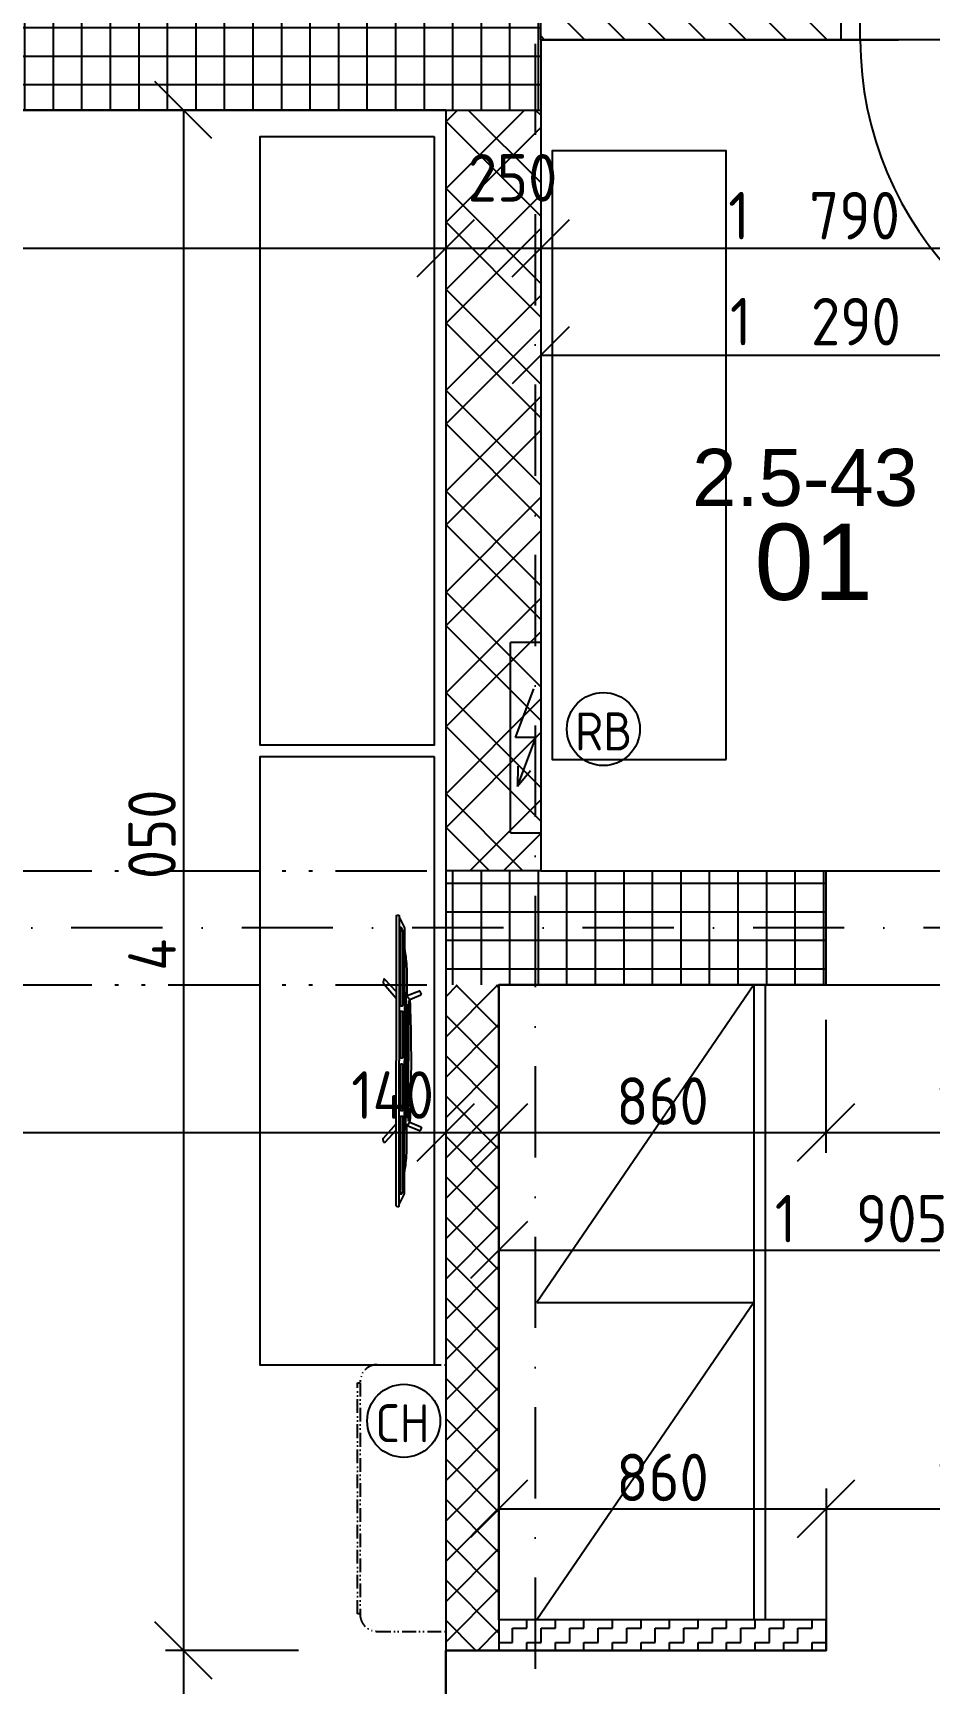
# Model space of a CAD drawing. Extents: x 4511820 to 5180432, y -1526536 to -944957.
# Drawn here: x 5146148 to 5148506, y -1214673 to -1210332 of the extents above; entities that cross this region are included whole.
import ezdxf

# ---------------------------------------------------------------- set-up
doc = ezdxf.new("R2010")
doc.units = 0
doc.header["$MEASUREMENT"] = 0
for name, pattern in [('ACAD_ISO07W100', [3.5, 0.5, -3]), ('ACAD_ISO12W100', [22, 12, -3, 0.5, -3, 0.5, -3]), ('BODKOCIARKOVANA_3', [5.6, 3, -1.3, 0, -1.3])]:
    doc.linetypes.add(name, pattern=pattern)
doc.layers.get('0').update_dxf_attribs({"linetype": 'CONTINUOUS'})
doc.layers.get('Defpoints').update_dxf_attribs({"color": 61, "linetype": 'CONTINUOUS'})
for name, color, linetype in [('DVERE', 45, 'CONTINUOUS'), ('KÓTY', 4, 'CONTINUOUS'), ('MÚRY', 1, 'CONTINUOUS'), ('osi', 253, 'CONTINUOUS'), ('Plochy', 41, 'CONTINUOUS'), ('POPIS', 7, 'CONTINUOUS'), ('TENKÁ', 7, 'CONTINUOUS'), ('ZARIADENIE', 47, 'CONTINUOUS'), ('ZZ-chladenie', 133, 'CONTINUOUS'), ('ZZ-elektro', 221, 'CONTINUOUS'), ('ŠRAFY', 82, 'CONTINUOUS')]:
    doc.layers.add(name, color=color, linetype=linetype)
doc.styles.add('ARIAL', font='arial.ttf')
doc.styles.add('STYLE1', font='isocp.shx')
doc.dimstyles.new('STANDARD-50', dxfattribs={"dimtxt": 125, "dimasz": 150, "dimexe": 10, "dimexo": 200, "dimgap": 20, "dimtad": 1, "dimdsep": 46, "dimlunit": 6, "dimtxsty": 'STYLE1', "dimblk1": 'OBLIQUE', "dimblk2": 'OBLIQUE', "dimsah": 1, "dimcen": 2.5, "dimse1": 1, "dimse2": 1, "dimadec": 0, "dimazin": 0, "dimtfac": 1, "dimtmove": 1, "dimatfit": 3, "dimldrblk": 'OBLIQUE', "dimfxl": 1, "dimtolj": 1, "dimtzin": 0, "dimarcsym": 0})

# ---------------------------------------------------------------- blocks, each defined once
blk = doc.blocks.new('Tv06_top_cad-block.com')
at = {"color": 0}
for points in [[(-161.1, -3.4), (-173.3, 26.2, 0.359324), (-175.3, 27.3, 0.097501), (-182.8, 24.2, 0.350578), (-183.5, 22.1), (-171.1, -10.4)], [(161.1, -3.4), (173.3, 26.2, -0.359324), (175.3, 27.3, -0.097501), (182.8, 24.2, -0.350578), (183.5, 22.1), (171.1, -10.4)], [(-381.9, -38.8, -0.13121), (-383.2, -32.7, -0.169032), (-383, -32.3), (-381.8, -31.1, -0.205713), (-381.3, -30.9), (-378.5, -30.9, 0.118206), (-376.2, -30.4), (-351.4, -18.4, -0.105648), (-345.8, -17), (0, -17)], [(-339.3, -21.2), (-339.3, -21.2, 0.099639), (-344.3, -22.2), (-349.2, -24.6, 0.215889), (-350.7, -26.3, 0.476075), (-349.4, -28, 0.244765)], [(-295.5, -17), (-282, -15, -0.02037), (-255.8, -12, -0.012056), (-227.2, -10.7), (-169.3, -10.7)], [(-182.5, -38.8), (-214.4, -69.1, 0.250582), (-215, -71, 0.266718), (-214.3, -71.9, 0.084688)], [(-214.3, -71.9), (-207.3, -73.1, 0.211205), (-203.3, -72.1), (-165.2, -38.8)], [(-181.8, -17), (-178.5, -14, -0.213415), (-177.3, -13.6), (0, -13.6)], [(-172.1, -13.6, -0.072098), (-159.2, -3, -0.121861), (-158.4, -2.8)], [(-170.1, -10.6, -0.053076), (-160.2, -2.9), (-158.4, -2.8)], [(-147.6, -13.6), (-147.6, -7.5, -0.414214), (-147.4, -7.3), (-146.5, -7.3, -0.414214), (-146.3, -7.5), (-146.3, -13.6)], [(-146.8, -28, 0.414214), (-145, -26.2), (-145, -23, 0.414214), (-146.8, -21.2)], [(-143.9, -13.6), (-143.9, -7.5, -0.414214), (-143.7, -7.3), (-142.7, -7.3, -0.414214), (-142.6, -7.5), (-142.6, -13.6)], [(-140.2, -13.6), (-140.2, -7.5, -0.414214), (-140, -7.3), (-139, -7.3, -0.414214), (-138.8, -7.5), (-138.8, -13.6)], [(-136.4, -13.6), (-136.4, -7.5, -0.414214), (-136.3, -7.3), (-135.3, -7.3, -0.414214), (-135.1, -7.5), (-135.1, -13.6)], [(-132.7, -13.6), (-132.7, -7.5, -0.414214), (-132.5, -7.3), (-131.6, -7.3, -0.414214), (-131.4, -7.5), (-131.4, -13.6)], [(-128.8, -28, -0.414214), (-130.6, -26.2), (-130.6, -23, -0.414214), (-128.8, -21.2)], [(-129, -13.6), (-129, -7.5, -0.414214), (-128.8, -7.3), (-127.9, -7.3, -0.414214), (-127.7, -7.5), (-127.7, -13.6)], [(-125.3, -13.6), (-125.3, -7.5, -0.414214), (-125.1, -7.3), (-124.1, -7.3, -0.414214), (-124, -7.5), (-124, -13.6)], [(-121.6, -13.6), (-121.6, -7.5, -0.414214), (-121.4, -7.3), (-120.4, -7.3, -0.414214), (-120.2, -7.5), (-120.2, -13.6)], [(-117.8, -13.6), (-117.8, -7.5, -0.414214), (-117.7, -7.3), (-116.7, -7.3, -0.414214), (-116.5, -7.5), (-116.5, -13.6)], [(-114.1, -13.6), (-114.1, -7.5, -0.414214), (-113.9, -7.3), (-113, -7.3, -0.414214), (-112.8, -7.5), (-112.8, -13.6)], [(-110.4, -13.6), (-110.4, -7.5, -0.414214), (-110.2, -7.3), (-109.3, -7.3, -0.414214), (-109.1, -7.5), (-109.1, -13.6)], [(-106.7, -13.6), (-106.7, -7.5, -0.414214), (-106.5, -7.3), (-105.5, -7.3, -0.414214), (-105.4, -7.5), (-105.4, -13.6)], [(-103, -13.6), (-103, -7.5, -0.414214), (-102.8, -7.3), (-101.8, -7.3, -0.414214), (-101.6, -7.5), (-101.6, -13.6)], [(-99.2, -13.6), (-99.2, -7.5, -0.414214), (-99.1, -7.3), (-98.1, -7.3, -0.414214), (-97.9, -7.5), (-97.9, -13.6)], [(-95.5, -13.6), (-95.5, -7.5, -0.414214), (-95.3, -7.3), (-94.4, -7.3, -0.414214), (-94.2, -7.5), (-94.2, -13.6)], [(-91.8, -13.6), (-91.8, -7.5, -0.414214), (-91.6, -7.3), (-90.7, -7.3, -0.414214), (-90.5, -7.5), (-90.5, -13.6)], [(-88.1, -13.6), (-88.1, -7.5, -0.414214), (-87.9, -7.3), (-86.9, -7.3, -0.414214), (-86.8, -7.5), (-86.8, -13.6)], [(-84.4, -13.6), (-84.4, -7.5, -0.414214), (-84.2, -7.3), (-83.2, -7.3, -0.414214), (-83, -7.5), (-83, -13.6)], [(-80.6, -13.6), (-80.6, -7.5, -0.414214), (-80.5, -7.3), (-79.5, -7.3, -0.414214), (-79.3, -7.5), (-79.3, -13.6)], [(-76.9, -13.6), (-76.9, -7.5, -0.414214), (-76.7, -7.3), (-75.8, -7.3, -0.414214), (-75.6, -7.5), (-75.6, -13.6)], [(-73.2, -13.6), (-73.2, -7.5, -0.414214), (-73, -7.3), (-72.1, -7.3, -0.414214), (-71.9, -7.5), (-71.9, -13.6)], [(-69.5, -13.6), (-69.5, -7.5, -0.414214), (-69.3, -7.3), (-68.3, -7.3, -0.414214), (-68.2, -7.5), (-68.2, -13.6)], [(-65.8, -13.6), (-65.8, -7.5, -0.414214), (-65.6, -7.3), (-64.6, -7.3, -0.414214), (-64.4, -7.5), (-64.4, -13.6)], [(-62, -13.6), (-62, -7.5, -0.414214), (-61.9, -7.3), (-60.9, -7.3, -0.414214), (-60.7, -7.5), (-60.7, -13.6)], [(-58.3, -13.6), (-58.3, -7.5, -0.414214), (-58.1, -7.3), (-57.2, -7.3, -0.414214), (-57, -7.5), (-57, -13.6)], [(-54.6, -13.6), (-54.6, -7.5, -0.414214), (-54.4, -7.3), (-53.5, -7.3, -0.414214), (-53.3, -7.5), (-53.3, -13.6)], [(-50.9, -13.6), (-50.9, -7.5, -0.414214), (-50.7, -7.3), (-49.7, -7.3, -0.414214), (-49.6, -7.5), (-49.6, -13.6)], [(-47.2, -13.6), (-47.2, -7.5, -0.414214), (-47, -7.3), (-46, -7.3, -0.414214), (-45.8, -7.5), (-45.8, -13.6)], [(-43.4, -13.6), (-43.4, -7.5, -0.414214), (-43.3, -7.3), (-42.3, -7.3, -0.414214), (-42.1, -7.5), (-42.1, -13.6)], [(-39.7, -13.6), (-39.7, -7.5, -0.414214), (-39.5, -7.3), (-38.6, -7.3, -0.414214), (-38.4, -7.5), (-38.4, -13.6)], [(-36, -13.6), (-36, -7.5, -0.414214), (-35.8, -7.3), (-34.9, -7.3, -0.414214), (-34.7, -7.5), (-34.7, -13.6)], [(-32.3, -13.6), (-32.3, -7.5, -0.414214), (-32.1, -7.3), (-31.1, -7.3, -0.414214), (-31, -7.5), (-31, -13.6)], [(-28.6, -13.6), (-28.6, -7.5, -0.414214), (-28.4, -7.3), (-27.4, -7.3, -0.414214), (-27.2, -7.5), (-27.2, -13.6)], [(-24.8, -13.6), (-24.8, -7.5, -0.414214), (-24.7, -7.3), (-23.7, -7.3, -0.414214), (-23.5, -7.5), (-23.5, -13.6)], [(-21.1, -13.6), (-21.1, -7.5, -0.414214), (-20.9, -7.3), (-20, -7.3, -0.414214), (-19.8, -7.5), (-19.8, -13.6)], [(-17.4, -13.6), (-17.4, -7.5, -0.414214), (-17.2, -7.3), (-16.3, -7.3, -0.414214), (-16.1, -7.5), (-16.1, -13.6)], [(-13.7, -13.6), (-13.7, -7.5, -0.414214), (-13.5, -7.3), (-12.5, -7.3, -0.414214), (-12.4, -7.5), (-12.4, -13.6)], [(-10, -13.6), (-10, -7.5, -0.414214), (-9.8, -7.3), (-8.8, -7.3, -0.414214), (-8.6, -7.5), (-8.6, -13.6)], [(-10, -28, 0.414214), (-8.2, -26.2), (-8.2, -23, 0.414214), (-10, -21.2)], [(-6.2, -13.6), (-6.2, -7.5, -0.414214), (-6.1, -7.3), (-5.1, -7.3, -0.414214), (-4.9, -7.5), (-4.9, -13.6)], [(-2.5, -13.6), (-2.5, -7.5, -0.414214), (-2.3, -7.3), (-1.4, -7.3, -0.414214), (-1.2, -7.5), (-1.2, -13.6)], [(181.8, -17), (178.5, -14, 0.213415), (177.3, -13.6), (0, -13.6)], [(381.9, -38.8, 0.13121), (383.2, -32.7, 0.169032), (383, -32.3), (381.8, -31.1, 0.205713), (381.3, -30.9), (378.5, -30.9, -0.118206), (376.2, -30.4), (351.4, -18.4, 0.105648), (345.8, -17), (0, -17)], [(2.5, -13.6), (2.5, -7.5, 0.414214), (2.3, -7.3), (1.4, -7.3, 0.414214), (1.2, -7.5), (1.2, -13.6)], [(6.2, -13.6), (6.2, -7.5, 0.414214), (6.1, -7.3), (5.1, -7.3, 0.414214), (4.9, -7.5), (4.9, -13.6)], [(10, -28, -0.414214), (8.2, -26.2), (8.2, -23, -0.414214), (10, -21.2)], [(10, -13.6), (10, -7.5, 0.414214), (9.8, -7.3), (8.8, -7.3, 0.414214), (8.6, -7.5), (8.6, -13.6)], [(13.7, -13.6), (13.7, -7.5, 0.414214), (13.5, -7.3), (12.5, -7.3, 0.414214), (12.4, -7.5), (12.4, -13.6)], [(17.4, -13.6), (17.4, -7.5, 0.414214), (17.2, -7.3), (16.3, -7.3, 0.414214), (16.1, -7.5), (16.1, -13.6)], [(21.1, -13.6), (21.1, -7.5, 0.414214), (20.9, -7.3), (20, -7.3, 0.414214), (19.8, -7.5), (19.8, -13.6)], [(24.8, -13.6), (24.8, -7.5, 0.414214), (24.7, -7.3), (23.7, -7.3, 0.414214), (23.5, -7.5), (23.5, -13.6)], [(28.6, -13.6), (28.6, -7.5, 0.414214), (28.4, -7.3), (27.4, -7.3, 0.414214), (27.2, -7.5), (27.2, -13.6)], [(32.3, -13.6), (32.3, -7.5, 0.414214), (32.1, -7.3), (31.1, -7.3, 0.414214), (31, -7.5), (31, -13.6)], [(36, -13.6), (36, -7.5, 0.414214), (35.8, -7.3), (34.9, -7.3, 0.414214), (34.7, -7.5), (34.7, -13.6)], [(39.7, -13.6), (39.7, -7.5, 0.414214), (39.5, -7.3), (38.6, -7.3, 0.414214), (38.4, -7.5), (38.4, -13.6)], [(43.4, -13.6), (43.4, -7.5, 0.414214), (43.3, -7.3), (42.3, -7.3, 0.414214), (42.1, -7.5), (42.1, -13.6)], [(47.2, -13.6), (47.2, -7.5, 0.414214), (47, -7.3), (46, -7.3, 0.414214), (45.8, -7.5), (45.8, -13.6)], [(50.9, -13.6), (50.9, -7.5, 0.414214), (50.7, -7.3), (49.7, -7.3, 0.414214), (49.6, -7.5), (49.6, -13.6)], [(54.6, -13.6), (54.6, -7.5, 0.414214), (54.4, -7.3), (53.5, -7.3, 0.414214), (53.3, -7.5), (53.3, -13.6)], [(58.3, -13.6), (58.3, -7.5, 0.414214), (58.1, -7.3), (57.2, -7.3, 0.414214), (57, -7.5), (57, -13.6)], [(62, -13.6), (62, -7.5, 0.414214), (61.9, -7.3), (60.9, -7.3, 0.414214), (60.7, -7.5), (60.7, -13.6)], [(65.8, -13.6), (65.8, -7.5, 0.414214), (65.6, -7.3), (64.6, -7.3, 0.414214), (64.4, -7.5), (64.4, -13.6)], [(69.5, -13.6), (69.5, -7.5, 0.414214), (69.3, -7.3), (68.3, -7.3, 0.414214), (68.2, -7.5), (68.2, -13.6)], [(73.2, -13.6), (73.2, -7.5, 0.414214), (73, -7.3), (72.1, -7.3, 0.414214), (71.9, -7.5), (71.9, -13.6)], [(76.9, -13.6), (76.9, -7.5, 0.414214), (76.7, -7.3), (75.8, -7.3, 0.414214), (75.6, -7.5), (75.6, -13.6)], [(80.6, -13.6), (80.6, -7.5, 0.414214), (80.5, -7.3), (79.5, -7.3, 0.414214), (79.3, -7.5), (79.3, -13.6)], [(84.4, -13.6), (84.4, -7.5, 0.414214), (84.2, -7.3), (83.2, -7.3, 0.414214), (83, -7.5), (83, -13.6)], [(88.1, -13.6), (88.1, -7.5, 0.414214), (87.9, -7.3), (86.9, -7.3, 0.414214), (86.8, -7.5), (86.8, -13.6)], [(91.8, -13.6), (91.8, -7.5, 0.414214), (91.6, -7.3), (90.7, -7.3, 0.414214), (90.5, -7.5), (90.5, -13.6)], [(95.5, -13.6), (95.5, -7.5, 0.414214), (95.3, -7.3), (94.4, -7.3, 0.414214), (94.2, -7.5), (94.2, -13.6)], [(99.2, -13.6), (99.2, -7.5, 0.414214), (99.1, -7.3), (98.1, -7.3, 0.414214), (97.9, -7.5), (97.9, -13.6)], [(103, -13.6), (103, -7.5, 0.414214), (102.8, -7.3), (101.8, -7.3, 0.414214), (101.6, -7.5), (101.6, -13.6)], [(106.7, -13.6), (106.7, -7.5, 0.414214), (106.5, -7.3), (105.5, -7.3, 0.414214), (105.4, -7.5), (105.4, -13.6)], [(110.4, -13.6), (110.4, -7.5, 0.414214), (110.2, -7.3), (109.3, -7.3, 0.414214), (109.1, -7.5), (109.1, -13.6)], [(114.1, -13.6), (114.1, -7.5, 0.414214), (113.9, -7.3), (113, -7.3, 0.414214), (112.8, -7.5), (112.8, -13.6)], [(117.8, -13.6), (117.8, -7.5, 0.414214), (117.7, -7.3), (116.7, -7.3, 0.414214), (116.5, -7.5), (116.5, -13.6)], [(121.6, -13.6), (121.6, -7.5, 0.414214), (121.4, -7.3), (120.4, -7.3, 0.414214), (120.2, -7.5), (120.2, -13.6)], [(125.3, -13.6), (125.3, -7.5, 0.414214), (125.1, -7.3), (124.1, -7.3, 0.414214), (124, -7.5), (124, -13.6)], [(129, -13.6), (129, -7.5, 0.414214), (128.8, -7.3), (127.9, -7.3, 0.414214), (127.7, -7.5), (127.7, -13.6)], [(128.8, -28, 0.414214), (130.6, -26.2), (130.6, -23, 0.414214), (128.8, -21.2)], [(132.7, -13.6), (132.7, -7.5, 0.414214), (132.5, -7.3), (131.6, -7.3, 0.414214), (131.4, -7.5), (131.4, -13.6)], [(136.4, -13.6), (136.4, -7.5, 0.414214), (136.3, -7.3), (135.3, -7.3, 0.414214), (135.1, -7.5), (135.1, -13.6)], [(140.2, -13.6), (140.2, -7.5, 0.414214), (140, -7.3), (139, -7.3, 0.414214), (138.8, -7.5), (138.8, -13.6)], [(143.9, -13.6), (143.9, -7.5, 0.414214), (143.7, -7.3), (142.7, -7.3, 0.414214), (142.6, -7.5), (142.6, -13.6)], [(146.8, -28, -0.414214), (145, -26.2), (145, -23, -0.414214), (146.8, -21.2)], [(147.6, -13.6), (147.6, -7.5, 0.414214), (147.4, -7.3), (146.5, -7.3, 0.414214), (146.3, -7.5), (146.3, -13.6)], [(172.1, -13.6, 0.072098), (159.2, -3, 0.121861), (158.4, -2.8)], [(170.1, -10.6, 0.053076), (160.2, -2.9), (158.4, -2.8)], [(214.3, -71.9), (207.3, -73.1, -0.211205), (203.3, -72.1), (165.2, -38.8)], [(295.5, -17), (282, -15, 0.02037), (255.8, -12, 0.012056), (227.2, -10.7), (169.3, -10.7)], [(182.5, -38.8), (214.4, -69.1, -0.250582), (215, -71, -0.266718), (214.3, -71.9, -0.084688)], [(339.3, -21.2), (339.3, -21.2, -0.099639), (344.3, -22.2), (349.2, -24.6, -0.215889), (350.7, -26.3, -0.476075), (349.4, -28, -0.244765)]]:
    blk.add_lwpolyline(points, format="xyb", dxfattribs=at)
for points in [[(-381.9, -38.8), (0, -38.8)], [(-378.5, -30.9), (0, -30.9)], [(-349.4, -28), (-146.8, -28)], [(-339.3, -21.2), (-146.8, -21.2)], [(-158.6, -6.5), (0, -6.5)], [(-128.8, -21.2), (-10, -21.2)], [(-128.8, -28), (-10, -28)], [(158.6, -6.5), (0, -6.5)], [(378.5, -30.9), (0, -30.9)], [(381.9, -38.8), (0, -38.8)], [(128.8, -21.2), (10, -21.2)], [(128.8, -28), (10, -28)], [(339.3, -21.2), (146.8, -21.2)], [(349.4, -28), (146.8, -28)]]:
    blk.add_lwpolyline(points, dxfattribs=at)
for centre, radius, start, end in [((0, -4564), 4564, 90, 91.9893), ((0, -4564), 4564, 88.0107, 90), ((-170.5, -10.1), 0.6, 200.9784, 314.0295), ((170.5, -10.1), 0.6, 225.9705, 339.0216)]:
    blk.add_arc(centre, radius, start, end, dxfattribs=at)
blk = doc.blocks.new('TV')
at = {"layer": 'ZARIADENIE', "color": 8}
blk.add_blockref('Tv06_top_cad-block.com', (4448198.7, -1316337.8), dxfattribs=at)
blk = doc.blocks.new('chlad2')
at = {"layer": 'ZZ-chladenie', "linetype": 'ACAD_ISO12W100', "ltscale": 3}
for p, q in [((5102412.5, -1105747.3), (5102592.5, -1105747.3)), ((5102412.5, -1106448.4), (5102592.5, -1106448.4))]:
    blk.add_line(p, q, dxfattribs=at)
blk.add_lwpolyline([(5102367.5, -1106402), (5102360.8, -1106402), (5102360.8, -1105794.8), (5102367.5, -1105794.8)], close=True, dxfattribs=at)
for centre, start, end in [((5102412.5, -1105792.3), 90, 180), ((5102412.5, -1106403.4), 180, 270)]:
    blk.add_arc(centre, 45, start, end, dxfattribs=at)
blk = doc.blocks.new('_OBLIQUE')
at = {"color": 0, "linetype": 'ByBlock'}
blk.add_line((-0.5, -0.5), (0.5, 0.5), dxfattribs=at)
blk = doc.blocks.new('*D28147')
at = {"layer": 'Defpoints', "color": 0}
for p in [(5147232.5, -1210897.5), (5142982.5, -1211284.2), (5147232.5, -1211284.2)]:
    blk.add_point(p, dxfattribs=at)
at = {"layer": 'KÓTY', "color": 0, "lineweight": -2}
blk.add_line((5142982.5, -1210897.5), (5147232.5, -1210897.5), dxfattribs=at)
at = {"layer": 'KÓTY', "color": 0, "linetype": 'ByBlock', "lineweight": -2, "xscale": 150, "yscale": 150, "zscale": 150, "rotation": 180}
blk.add_blockref('_OBLIQUE', (5142982.5, -1210897.5), dxfattribs=at)
at = {"layer": 'KÓTY', "color": 0, "linetype": 'ByBlock', "lineweight": -2, "xscale": 150, "yscale": 150, "zscale": 150}
blk.add_blockref('_OBLIQUE', (5147232.5, -1210897.5), dxfattribs=at)
at = {"layer": 'KÓTY', "color": 0, "insert": (5144941, -1210802), "char_height": 125, "attachment_point": 5, "style": 'STYLE1'}
blk.add_mtext('\\A1;4ﾠ250', dxfattribs=at)
blk = doc.blocks.new('*D28148')
at = {"layer": 'Defpoints', "color": 0}
for p in [(5147482.5, -1210897.5), (5147482.5, -1210897.5), (5147232.5, -1211284.2)]:
    blk.add_point(p, dxfattribs=at)
at = {"layer": 'KÓTY', "color": 0, "lineweight": -2}
blk.add_line((5147232.5, -1210897.5), (5147482.5, -1210897.5), dxfattribs=at)
at = {"layer": 'KÓTY', "color": 0, "linetype": 'ByBlock', "lineweight": -2, "xscale": 150, "yscale": 150, "zscale": 150, "rotation": 180}
blk.add_blockref('_OBLIQUE', (5147232.5, -1210897.5), dxfattribs=at)
at = {"layer": 'KÓTY', "color": 0, "linetype": 'ByBlock', "lineweight": -2, "xscale": 150, "yscale": 150, "zscale": 150}
blk.add_blockref('_OBLIQUE', (5147482.5, -1210897.5), dxfattribs=at)
at = {"layer": 'KÓTY', "color": 0, "insert": (5147408.3, -1210712.5), "char_height": 125, "attachment_point": 5, "style": 'STYLE1'}
blk.add_mtext('\\A1;250', dxfattribs=at)
blk = doc.blocks.new('*D28555')
at = {"layer": 'Defpoints', "color": 0}
for p in [(5142982.5, -1212834.2), (5147232.5, -1212834.2), (5147232.5, -1213222.5)]:
    blk.add_point(p, dxfattribs=at)
at = {"layer": 'KÓTY', "color": 0, "lineweight": -2}
blk.add_line((5142982.5, -1213222.5), (5147232.5, -1213222.5), dxfattribs=at)
at = {"layer": 'KÓTY', "color": 0, "linetype": 'ByBlock', "lineweight": -2, "xscale": 150, "yscale": 150, "zscale": 150, "rotation": 180}
blk.add_blockref('_OBLIQUE', (5142982.5, -1213222.5), dxfattribs=at)
at = {"layer": 'KÓTY', "color": 0, "linetype": 'ByBlock', "lineweight": -2, "xscale": 150, "yscale": 150, "zscale": 150}
blk.add_blockref('_OBLIQUE', (5147232.5, -1213222.5), dxfattribs=at)
at = {"layer": 'KÓTY', "color": 0, "insert": (5145558.5, -1213116.5), "char_height": 125, "attachment_point": 5, "style": 'STYLE1'}
blk.add_mtext('\\A1;4ﾠ250', dxfattribs=at)
blk = doc.blocks.new('*D28584')
at = {"layer": 'Defpoints', "color": 0}
for p in [(5147232.5, -1210534.2), (5146543, -1214584.2), (5147232.5, -1214584.2)]:
    blk.add_point(p, dxfattribs=at)
at = {"layer": 'KÓTY', "color": 0, "lineweight": -2}
blk.add_line((5146543, -1210534.2), (5146543, -1214584.2), dxfattribs=at)
at = {"layer": 'KÓTY', "color": 0, "linetype": 'ByBlock', "lineweight": -2, "xscale": 150, "yscale": 150, "zscale": 150}
for p, rotation in [((5146543, -1210534.2), 90), ((5146543, -1214584.2), 270)]:
    blk.add_blockref('_OBLIQUE', p, dxfattribs=dict(at, rotation=rotation))
at = {"layer": 'KÓTY', "color": 0, "insert": (5146460.5, -1212559.2), "char_height": 125, "attachment_point": 5, "rotation": 90, "style": 'STYLE1'}
blk.add_mtext('\\A1;4ﾠ050', dxfattribs=at)
blk = doc.blocks.new('*D28585')
at = {"layer": 'Defpoints', "color": 0}
for p in [(5147232.5, -1214584.2), (5146543, -1215839.2), (5147072.5, -1215839.2)]:
    blk.add_point(p, dxfattribs=at)
at = {"layer": 'KÓTY', "color": 0, "lineweight": -2}
blk.add_line((5146543, -1214584.2), (5146543, -1215839.2), dxfattribs=at)
at = {"layer": 'KÓTY', "color": 0, "linetype": 'ByBlock', "lineweight": -2, "xscale": 150, "yscale": 150, "zscale": 150}
for p, rotation in [((5146543, -1214584.2), 90), ((5146543, -1215839.2), 270)]:
    blk.add_blockref('_OBLIQUE', p, dxfattribs=dict(at, rotation=rotation))
at = {"layer": 'KÓTY', "color": 0, "insert": (5146460.5, -1215211.7), "char_height": 125, "attachment_point": 5, "rotation": 90, "style": 'STYLE1'}
blk.add_mtext('\\A1;1ﾠ255', dxfattribs=at)
blk = doc.blocks.new('*D31536')
at = {"layer": 'Defpoints', "color": 0}
for p in [(5147482.5, -1210897.5), (5149272.5, -1210897.5), (5149272.5, -1210897.5)]:
    blk.add_point(p, dxfattribs=at)
at = {"layer": 'KÓTY', "color": 0, "lineweight": -2}
blk.add_line((5147482.5, -1210897.5), (5149272.5, -1210897.5), dxfattribs=at)
at = {"layer": 'KÓTY', "color": 0, "linetype": 'ByBlock', "lineweight": -2, "xscale": 150, "yscale": 150, "zscale": 150, "rotation": 180}
blk.add_blockref('_OBLIQUE', (5147482.5, -1210897.5), dxfattribs=at)
at = {"layer": 'KÓTY', "color": 0, "linetype": 'ByBlock', "lineweight": -2, "xscale": 150, "yscale": 150, "zscale": 150}
blk.add_blockref('_OBLIQUE', (5149272.5, -1210897.5), dxfattribs=at)
at = {"layer": 'KÓTY', "color": 0, "insert": (5148201, -1210812), "char_height": 125, "attachment_point": 5, "style": 'STYLE1'}
blk.add_mtext('\\A1;1ﾠ790', dxfattribs=at)
blk = doc.blocks.new('*D31537')
at = {"layer": 'Defpoints', "color": 0}
for p in [(5147482.5, -1211179.5), (5147482.5, -1211390.2), (5148772.5, -1211390.2)]:
    blk.add_point(p, dxfattribs=at)
at = {"layer": 'KÓTY', "color": 0, "lineweight": -2}
blk.add_line((5148772.5, -1211179.5), (5147482.5, -1211179.5), dxfattribs=at)
at = {"layer": 'KÓTY', "color": 0, "linetype": 'ByBlock', "lineweight": -2, "xscale": 150, "yscale": 150, "zscale": 150, "rotation": 180}
blk.add_blockref('_OBLIQUE', (5147482.5, -1211179.5), dxfattribs=at)
at = {"layer": 'KÓTY', "color": 0, "linetype": 'ByBlock', "lineweight": -2, "xscale": 150, "yscale": 150, "zscale": 150}
blk.add_blockref('_OBLIQUE', (5148772.5, -1211179.5), dxfattribs=at)
at = {"layer": 'KÓTY', "color": 0, "insert": (5148204.5, -1211090.5), "char_height": 125, "attachment_point": 5, "style": 'STYLE1'}
blk.add_mtext('\\A1;1ﾠ290', dxfattribs=at)
blk = doc.blocks.new('*D55187')
at = {"layer": 'Defpoints', "color": 0}
for p in [(5147372.5, -1212834.2), (5148232.5, -1212834.2), (5148232.5, -1213222.5)]:
    blk.add_point(p, dxfattribs=at)
at = {"layer": 'KÓTY', "color": 0, "lineweight": -2}
blk.add_line((5147372.5, -1213222.5), (5148232.5, -1213222.5), dxfattribs=at)
at = {"layer": 'KÓTY', "color": 0, "linetype": 'ByBlock', "lineweight": -2, "xscale": 150, "yscale": 150, "zscale": 150, "rotation": 180}
blk.add_blockref('_OBLIQUE', (5147372.5, -1213222.5), dxfattribs=at)
at = {"layer": 'KÓTY', "color": 0, "linetype": 'ByBlock', "lineweight": -2, "xscale": 150, "yscale": 150, "zscale": 150}
blk.add_blockref('_OBLIQUE', (5148232.5, -1213222.5), dxfattribs=at)
at = {"layer": 'KÓTY', "color": 0, "insert": (5147802.5, -1213140), "char_height": 125, "attachment_point": 5, "style": 'STYLE1'}
blk.add_mtext('\\A1;860', dxfattribs=at)
blk = doc.blocks.new('*D55188')
at = {"layer": 'Defpoints', "color": 0}
for p in [(5148232.5, -1212834.2), (5149277.5, -1212834.2), (5149277.5, -1213222.5)]:
    blk.add_point(p, dxfattribs=at)
at = {"layer": 'KÓTY', "color": 0, "lineweight": -2}
blk.add_line((5148232.5, -1213222.5), (5149277.5, -1213222.5), dxfattribs=at)
at = {"layer": 'KÓTY', "color": 0, "linetype": 'ByBlock', "lineweight": -2, "xscale": 150, "yscale": 150, "zscale": 150, "rotation": 180}
blk.add_blockref('_OBLIQUE', (5148232.5, -1213222.5), dxfattribs=at)
at = {"layer": 'KÓTY', "color": 0, "linetype": 'ByBlock', "lineweight": -2, "xscale": 150, "yscale": 150, "zscale": 150}
blk.add_blockref('_OBLIQUE', (5149277.5, -1213222.5), dxfattribs=at)
at = {"layer": 'KÓTY', "color": 0, "insert": (5148755, -1213140), "char_height": 125, "attachment_point": 5, "style": 'STYLE1'}
blk.add_mtext('\\A1;1ﾠ045', dxfattribs=at)
blk = doc.blocks.new('*D55189')
at = {"layer": 'Defpoints', "color": 0}
for p in [(5147372.5, -1212834.2), (5149277.5, -1212834.2), (5149277.5, -1213531.5)]:
    blk.add_point(p, dxfattribs=at)
at = {"layer": 'KÓTY', "color": 0, "lineweight": -2}
blk.add_line((5147372.5, -1213531.5), (5149277.5, -1213531.5), dxfattribs=at)
at = {"layer": 'KÓTY', "color": 0, "linetype": 'ByBlock', "lineweight": -2, "xscale": 150, "yscale": 150, "zscale": 150, "rotation": 180}
blk.add_blockref('_OBLIQUE', (5147372.5, -1213531.5), dxfattribs=at)
at = {"layer": 'KÓTY', "color": 0, "linetype": 'ByBlock', "lineweight": -2, "xscale": 150, "yscale": 150, "zscale": 150}
blk.add_blockref('_OBLIQUE', (5149277.5, -1213531.5), dxfattribs=at)
at = {"layer": 'KÓTY', "color": 0, "insert": (5148325, -1213449), "char_height": 125, "attachment_point": 5, "style": 'STYLE1'}
blk.add_mtext('\\A1;1ﾠ905', dxfattribs=at)
blk = doc.blocks.new('*D55191')
at = {"layer": 'Defpoints', "color": 0}
for p in [(5148232.5, -1212834.2), (5148232.5, -1214504.2), (5149108.5, -1214504.2)]:
    blk.add_point(p, dxfattribs=at)
at = {"layer": 'KÓTY', "color": 0, "lineweight": -2}
blk.add_line((5149108.5, -1212834.2), (5149108.5, -1214504.2), dxfattribs=at)
at = {"layer": 'KÓTY', "color": 0, "linetype": 'ByBlock', "lineweight": -2, "xscale": 150, "yscale": 150, "zscale": 150}
for p, rotation in [((5149108.5, -1212834.2), 90), ((5149108.5, -1214504.2), 270)]:
    blk.add_blockref('_OBLIQUE', p, dxfattribs=dict(at, rotation=rotation))
at = {"layer": 'KÓTY', "color": 0, "insert": (5149001, -1213767), "char_height": 125, "attachment_point": 5, "rotation": 90, "style": 'STYLE1'}
blk.add_mtext('\\A1;1ﾠ670', dxfattribs=at)
blk = doc.blocks.new('*D55192')
at = {"layer": 'Defpoints', "color": 0}
for p in [(5148232.5, -1214504.2), (5148232.5, -1214584.2), (5149108.5, -1214584.2)]:
    blk.add_point(p, dxfattribs=at)
at = {"layer": 'KÓTY', "color": 0, "lineweight": -2}
blk.add_line((5149108.5, -1214504.2), (5149108.5, -1214584.2), dxfattribs=at)
at = {"layer": 'KÓTY', "color": 0, "linetype": 'ByBlock', "lineweight": -2, "xscale": 150, "yscale": 150, "zscale": 150}
for p, rotation in [((5149108.5, -1214504.2), 90), ((5149108.5, -1214584.2), 270)]:
    blk.add_blockref('_OBLIQUE', p, dxfattribs=dict(at, rotation=rotation))
at = {"layer": 'KÓTY', "color": 0, "insert": (5148940, -1214411.5), "char_height": 125, "attachment_point": 5, "rotation": 90, "style": 'STYLE1'}
blk.add_mtext('\\A1;80', dxfattribs=at)
blk = doc.blocks.new('*D55193')
at = {"layer": 'Defpoints', "color": 0}
for p in [(5148232.5, -1214212), (5147372.5, -1214504.2), (5148232.5, -1214504.2)]:
    blk.add_point(p, dxfattribs=at)
at = {"layer": 'KÓTY', "color": 0, "lineweight": -2}
blk.add_line((5147372.5, -1214212), (5148232.5, -1214212), dxfattribs=at)
at = {"layer": 'KÓTY', "color": 0, "linetype": 'ByBlock', "lineweight": -2, "xscale": 150, "yscale": 150, "zscale": 150, "rotation": 180}
blk.add_blockref('_OBLIQUE', (5147372.5, -1214212), dxfattribs=at)
at = {"layer": 'KÓTY', "color": 0, "linetype": 'ByBlock', "lineweight": -2, "xscale": 150, "yscale": 150, "zscale": 150}
blk.add_blockref('_OBLIQUE', (5148232.5, -1214212), dxfattribs=at)
at = {"layer": 'KÓTY', "color": 0, "insert": (5147802.5, -1214129.5), "char_height": 125, "attachment_point": 5, "style": 'STYLE1'}
blk.add_mtext('\\A1;860', dxfattribs=at)
blk = doc.blocks.new('*D55194')
at = {"layer": 'Defpoints', "color": 0}
for p in [(5149277.5, -1214212), (5148232.5, -1214504.2), (5149277.5, -1214584.2)]:
    blk.add_point(p, dxfattribs=at)
at = {"layer": 'KÓTY', "color": 0, "lineweight": -2}
blk.add_line((5148232.5, -1214212), (5149277.5, -1214212), dxfattribs=at)
at = {"layer": 'KÓTY', "color": 0, "linetype": 'ByBlock', "lineweight": -2, "xscale": 150, "yscale": 150, "zscale": 150, "rotation": 180}
blk.add_blockref('_OBLIQUE', (5148232.5, -1214212), dxfattribs=at)
at = {"layer": 'KÓTY', "color": 0, "linetype": 'ByBlock', "lineweight": -2, "xscale": 150, "yscale": 150, "zscale": 150}
blk.add_blockref('_OBLIQUE', (5149277.5, -1214212), dxfattribs=at)
at = {"layer": 'KÓTY', "color": 0, "insert": (5148755, -1214129.5), "char_height": 125, "attachment_point": 5, "style": 'STYLE1'}
blk.add_mtext('\\A1;1ﾠ045', dxfattribs=at)
blk = doc.blocks.new('*D55195')
at = {"layer": 'Defpoints', "color": 0}
for p in [(5147232.5, -1212834.2), (5147372.5, -1212834.2), (5147372.5, -1213222.5)]:
    blk.add_point(p, dxfattribs=at)
at = {"layer": 'KÓTY', "color": 0, "lineweight": -2}
blk.add_line((5147232.5, -1213222.5), (5147372.5, -1213222.5), dxfattribs=at)
at = {"layer": 'KÓTY', "color": 0, "linetype": 'ByBlock', "lineweight": -2, "xscale": 150, "yscale": 150, "zscale": 150, "rotation": 180}
blk.add_blockref('_OBLIQUE', (5147232.5, -1213222.5), dxfattribs=at)
at = {"layer": 'KÓTY', "color": 0, "linetype": 'ByBlock', "lineweight": -2, "xscale": 150, "yscale": 150, "zscale": 150}
blk.add_blockref('_OBLIQUE', (5147372.5, -1213222.5), dxfattribs=at)
at = {"layer": 'KÓTY', "color": 0, "insert": (5147093, -1213124.1), "char_height": 125, "attachment_point": 5, "style": 'STYLE1'}
blk.add_mtext('\\A1;140', dxfattribs=at)

msp = doc.modelspace()

# ---------------------------------------------------------------- hatches: boundary and pattern name
at = {"layer": 'ŠRAFY', "ltscale": 0.25}
h = msp.add_hatch(dxfattribs=at)
h.set_pattern_fill('ANSI37', color=256, scale=600, angle=45)
h.set_pattern_definition([(90, (-3307273.674, 579782.7), (-75, 1e-14), []), (180, (-3307273.674, 579782.7), (-1e-14, -75), [])])
h.paths.add_polyline_path([(5147482.5, -1210349.226), (5147482.5, -1210234.226), (5146212.5, -1210234.226), (5146097.5, -1210234.226), (5145097.5, -1210234.226), (5144982.5, -1210234.226), (5142982.5, -1210234.226), (5142982.5, -1208499.226), (5142982.5, -1208384.226), (5142982.5, -1207374.226), (5142982.5, -1207234.226), (5142982.5, -1199614.226), (5142682.5, -1199614.226), (5142682.5, -1203649.226), (5142682.5, -1203764.226), (5142682.5, -1204764.226), (5142682.5, -1204879.226), (5142682.5, -1207129.226), (5142682.5, -1207244.226), (5142682.5, -1212534.226), (5142982.5, -1212534.226), (5142982.5, -1210534.226), (5147232.5, -1210534.226), (5147482.5, -1210534.226)])
h = msp.add_hatch(dxfattribs=at)
h.set_pattern_fill('ANSI31', color=256, scale=600, angle=90, style=0)
h.set_pattern_definition([(135, (-2904913.184, 133592.89), (-53.0330086, -53.0330086), [])])
h.paths.add_polyline_path([(5147507.5, -1209574.226), (5147507.5, -1210234.226), (5147482.5, -1210234.226), (5147482.5, -1210349.226), (5148272.5, -1210349.226), (5148272.5, -1210234.226), (5147622.5, -1210234.226), (5147622.5, -1209574.226)])
at = {"layer": 'ŠRAFY'}
h = msp.add_hatch(dxfattribs=at)
h.set_pattern_fill('ANSI32', color=256, scale=500)
h.set_pattern_definition([(45, (584112, 2493.08), (-132.5825215, 132.5825215), []), (45, (584200.39, 2493.08), (-132.5825215, 132.5825215), [])])
h.paths.add_polyline_path([(5147232.5, -1210534.226), (5147482.5, -1210534.226), (5147482.5, -1212534.226), (5147232.5, -1212534.226)])
h = msp.add_hatch(dxfattribs=at)
h.set_pattern_fill('ANSI32', color=256, scale=500, angle=90)
h.set_pattern_definition([(135, (515810.9, -45114.18), (-132.5825215, -132.5825215), []), (135, (515810.9, -45025.8), (-132.5825215, -132.5825215), [])])
h.paths.add_polyline_path([(5147232.5, -1210534.226), (5147482.5, -1210534.226), (5147482.5, -1212534.226), (5147232.5, -1212534.226)])
at = {"layer": 'ŠRAFY', "ltscale": 0.25}
h = msp.add_hatch(dxfattribs=at)
h.set_pattern_fill('ANSI37', color=256, scale=600, angle=45)
h.set_pattern_definition([(90, (-3307273.674, 579782.7), (-75, 1e-14), []), (180, (-3307273.674, 579782.7), (-1e-14, -75), [])])
h.paths.add_polyline_path([(5147232.5, -1212834.226), (5147372.5, -1212834.226), (5147482.5, -1212834.226), (5148232.5, -1212834.226), (5148232.5, -1212534.226), (5147482.5, -1212534.226), (5147232.5, -1212534.226)])
h = msp.add_hatch(dxfattribs=at)
h.set_pattern_fill('ANSI37', color=256, scale=600, style=0)
h.set_pattern_definition([(45, (-2974319.684, 441262.75), (-53.0330086, 53.0330086), []), (135, (-2974319.684, 441262.75), (-53.0330086, -53.0330086), [])])
h.paths.add_polyline_path([(5147372.5, -1214584.226), (5147372.5, -1212834.226), (5147232.5, -1212834.226), (5147232.5, -1213434.226), (5147232.5, -1214034.226), (5147232.5, -1214284.226), (5147232.5, -1214384.226), (5147232.5, -1214584.226)])
h = msp.add_hatch(dxfattribs=at)
h.set_pattern_fill('ZIGZAG', color=256, scale=300, style=0)
h.set_pattern_definition([(0, (-68841.5, 214599.12), (37.5, 37.5), [37.5, -37.5]), (90, (-68804, 214599.12), (-37.5, 37.5), [37.5, -37.5])])
h.paths.add_polyline_path([(5148232.5, -1214504.226), (5147372.5, -1214504.226), (5147372.5, -1214584.226), (5148232.5, -1214584.226), (5148232.5, -1214508.632)])

# ---------------------------------------------------------------- linework, layer by layer
at = {"layer": 'DVERE'}
msp.add_line((5149222.5, -1210349.226), (5148322.5, -1210349.226), dxfattribs=at)
msp.add_arc((5149222.5, -1210349.226), 900, 180, 270, dxfattribs=at)
at = {"layer": 'KÓTY', "ltscale": 25}
msp.add_line((5148232.5, -1213275.938), (5148232.5, -1212925.938), dxfattribs=at)
at = {"layer": 'KÓTY', "ltscale": 0.25}
for p, q in [((5148232.5, -1214158.632), (5148232.5, -1214508.632)), ((5146845.903, -1214584.226), (5146495.903, -1214584.226))]:
    msp.add_line(p, q, dxfattribs=at)
at = {"layer": 'MÚRY'}
for p, q in [((5148322.5, -1210349.226), (5148322.5, -1210234.226)), ((5147482.5, -1210349.226), (5148422.5, -1210349.226)), ((5147482.5, -1210349.226), (5147482.5, -1212534.226)), ((5147232.5, -1210534.226), (5142982.5, -1210534.226)), ((5147232.5, -1210534.226), (5147232.5, -1214584.226)), ((5147482.5, -1212534.226), (5148232.5, -1212534.226)), ((5148232.5, -1212834.226), (5148232.5, -1212534.226)), ((5148232.5, -1212834.226), (5147372.5, -1212834.226)), ((5148232.5, -1214504.226), (5147372.5, -1214504.226)), ((5148232.5, -1214504.226), (5148232.5, -1214584.226)), ((5148232.5, -1214584.226), (5147232.5, -1214584.226))]:
    msp.add_line(p, q, dxfattribs=at)
at = {"layer": 'MÚRY', "ltscale": 0.25}
msp.add_line((5147372.5, -1212834.226), (5147372.5, -1214504.226), dxfattribs=at)
at = {"layer": 'osi', "linetype": 'BODKOCIARKOVANA_3', "ltscale": 80}
for p, q in [((5147467.5, -1198261.132), (5147467.5, -1230189.035)), ((5157242.5, -1212684.226), (5093572.5, -1212684.226))]:
    msp.add_line(p, q, dxfattribs=at)
at = {"layer": 'Plochy'}
for points in [[(5149272.5, -1210349.226), (5147482.5, -1210349.226), (5147482.5, -1212534.226), (5149272.5, -1212534.226)], [(5142982.5, -1210534.226), (5147232.5, -1210534.226), (5147232.5, -1215839.226), (5147072.5, -1215839.226), (5147072.5, -1215954.226), (5147797.5, -1215954.226), (5147797.5, -1218354.226), (5147172.5, -1218354.226), (5147172.5, -1218954.226), (5144217.5, -1218954.226), (5144217.5, -1215864.226), (5142982.5, -1215864.226)], [(5147232.5, -1215839.226), (5147232.5, -1214584.226), (5148232.5, -1214584.226), (5148232.5, -1214504.226), (5147372.5, -1214504.226), (5147372.5, -1212834.226), (5149277.5, -1212834.226), (5149277.5, -1214584.226), (5150027.5, -1214584.226), (5150027.5, -1214504.226), (5149392.5, -1214504.226), (5149392.5, -1212834.226), (5151402.5, -1212834.226), (5151402.5, -1216954.226), (5149152.5, -1216954.226), (5149152.5, -1215954.226), (5150072.5, -1215954.226), (5150072.5, -1215839.226)]]:
    msp.add_lwpolyline(points, close=True, dxfattribs=at)
at = {"layer": 'TENKÁ'}
for p, q in [((5147482.5, -1210349.226), (5147482.5, -1210234.226)), ((5148272.5, -1210349.226), (5148272.5, -1210234.226)), ((5147232.5, -1210534.226), (5147482.5, -1210534.226)), ((5147482.5, -1212534.226), (5147232.5, -1212534.226)), ((5147372.5, -1214504.226), (5147372.5, -1214584.226))]:
    msp.add_line(p, q, dxfattribs=at)
at = {"layer": 'TENKÁ', "linetype": 'ACAD_ISO12W100', "ltscale": 20}
for p, q in [((5142982.5, -1212534.226), (5147232.5, -1212534.226)), ((5142982.5, -1212834.226), (5147232.5, -1212834.226))]:
    msp.add_line(p, q, dxfattribs=at)
at = {"layer": 'TENKÁ', "linetype": 'ACAD_ISO12W100', "ltscale": 10}
for p, q in [((5148232.5, -1212534.226), (5149277.5, -1212534.226)), ((5148232.5, -1212834.226), (5149277.5, -1212834.226))]:
    msp.add_line(p, q, dxfattribs=at)
at = {"layer": 'TENKÁ', "linetype": 'ACAD_ISO07W100', "ltscale": 10}
msp.add_line((5147232.5, -1214584.226), (5147232.5, -1215839.226), dxfattribs=at)
at = {"layer": 'ZARIADENIE'}
for p, q in [((5148042.5, -1212834.226), (5147472.5, -1213669.226)), ((5148042.5, -1212834.226), (5148042.5, -1214504.226)), ((5148072.5, -1212834.226), (5148072.5, -1214504.226)), ((5147472.5, -1213669.226), (5148042.5, -1213669.226)), ((5148042.5, -1213669.226), (5147472.5, -1214504.226))]:
    msp.add_line(p, q, dxfattribs=at)
at = {"layer": 'ZARIADENIE', "color": 45, "ltscale": 0.25}
for points in [[(5147202.5, -1210604.226), (5147202.5, -1212204.226), (5146744.733, -1212204.226), (5146744.733, -1210604.226)], [(5147970.267, -1212241.726), (5147970.267, -1210641.726), (5147512.5, -1210641.726), (5147512.5, -1212241.726)], [(5147202.5, -1212234.226), (5147202.5, -1213834.226), (5146744.733, -1213834.226), (5146744.733, -1212234.226)]]:
    msp.add_lwpolyline(points, close=True, dxfattribs=at)
at = {"layer": 'ZZ-chladenie'}
msp.add_circle((5147122.243, -1213980.692), 96, dxfattribs=at)
at = {"layer": 'ZZ-elektro'}
for p, q in [((5147402.5, -1212434.226), (5147402.5, -1211934.226)), ((5147482.5, -1211934.226), (5147402.5, -1211934.226)), ((5147415.67, -1212184.226), (5147463.954, -1212055.733)), ((5147469.383, -1212184.226), (5147415.67, -1212184.226)), ((5147421.099, -1212312.72), (5147469.383, -1212184.226)), ((5147422.422, -1212259.413), (5147421.099, -1212312.72)), ((5147455.208, -1212271.733), (5147421.099, -1212312.72)), ((5147402.5, -1212434.226), (5147482.5, -1212434.226))]:
    msp.add_line(p, q, dxfattribs=at)
msp.add_circle((5147647.068, -1212161.749), 96, dxfattribs=at)

# ---------------------------------------------------------------- block references
at = {"layer": 'Plochy', "color": 2, "xscale": -1, "rotation": 270}
msp.add_blockref('TV', (6463479.159, -5661232.944), dxfattribs=at)
at = {"layer": 'ZZ-chladenie'}
msp.add_blockref('chlad2', (44640, -108085.81), dxfattribs=at)

# ---------------------------------------------------------------- texts
at = {"layer": 'POPIS', "lineweight": 40, "ltscale": 0.25, "style": 'ARIAL'}
for s, height, p in [('2.5-43', 150, (5147880.411, -1211575.114)), ('01', 200, (5148044.311, -1211822.133))]:
    msp.add_text(s, height=height, dxfattribs=at).set_placement(p)
at = {"layer": 'ZZ-chladenie', "style": 'STYLE1'}
msp.add_text('CH', height=100, dxfattribs=at).set_placement((5147047.615, -1214036.891))
at = {"layer": 'ZZ-elektro', "style": 'STYLE1'}
msp.add_text('RB', height=100, dxfattribs=at).set_placement((5147572.44, -1212217.948))

# ---------------------------------------------------------------- dimensions: what is measured, and where the dimension line sits
at = {"layer": 'KÓTY'}
for base, p1, p2, picture, middle in [((5146543, -1214584.226), (5147232.5, -1210534.226), (5147232.5, -1214584.226), '*D28584', (5146460.457, -1212559.226)), ((5146543, -1215839.226), (5147232.5, -1214584.226), (5147072.5, -1215839.226), '*D28585', (5146460.457, -1215211.726))]:
    dim = msp.add_linear_dim(base=base, p1=p1, p2=p2, angle=90, dimstyle='STANDARD-50', dxfattribs=at)
    dim.commit()
    dim.dimension.update_dxf_attribs({"geometry": picture, "text_midpoint": middle})
for base, p1, p2, picture, middle in [((5147482.5, -1210897.535), (5147232.5, -1211284.226), (5147482.5, -1210897.535), '*D28148', (5147408.25, -1210712.535)), ((5148232.5, -1213222.535), (5147372.5, -1212834.226), (5148232.5, -1212834.226), '*D55187', (5147802.5, -1213140.035)), ((5149277.5, -1213531.535), (5147372.5, -1212834.226), (5149277.5, -1212834.226), '*D55189', (5148325, -1213448.992)), ((5149277.5, -1213222.535), (5148232.5, -1212834.226), (5149277.5, -1212834.226), '*D55188', (5148755, -1213139.992)), ((5148232.5, -1214212.035), (5147372.5, -1214504.226), (5148232.5, -1214504.226), '*D55193', (5147802.5, -1214129.535)), ((5149277.5, -1214212.035), (5148232.5, -1214504.226), (5149277.5, -1214584.226), '*D55194', (5148755, -1214129.492))]:
    dim = msp.add_linear_dim(base=base, p1=p1, p2=p2, dimstyle='STANDARD-50', dxfattribs=at)
    dim.commit()
    dim.dimension.update_dxf_attribs({"geometry": picture, "text_midpoint": middle})
for base, p1, p2, picture, middle in [((5147232.5, -1210897.535), (5142982.5, -1211284.226), (5147232.5, -1211284.226), '*D28147', (5144941, -1210884.535)), ((5149272.5, -1210897.535), (5147482.5, -1210897.535), (5149272.5, -1210897.535), '*D31536', (5148201, -1210894.535)), ((5147232.5, -1213222.535), (5142982.5, -1212834.226), (5147232.5, -1212834.226), '*D28555', (5145558.5, -1213199.035))]:
    dim = msp.add_linear_dim(base=base, p1=p1, p2=p2, dimstyle='STANDARD-50', dxfattribs=at)
    dim.commit()
    dim.dimension.update_dxf_attribs({"geometry": picture, "text_midpoint": middle, "dimtype": 160})
for base, p1, p2, picture, middle in [((5147482.5, -1211179.535), (5148772.5, -1211390.226), (5147482.5, -1211390.226), '*D31537', (5148204.5, -1211173.035)), ((5147372.5, -1213222.535), (5147232.5, -1212834.226), (5147372.5, -1212834.226), '*D55195', (5147093.03, -1213206.638))]:
    dim = msp.add_linear_dim(base=base, p1=p1, p2=p2, dimstyle='STANDARD-50', override={"dimtxsty": 'STYLE1', "dimldrblk": 'OBLIQUE'}, dxfattribs=at)
    dim.commit()
    dim.dimension.update_dxf_attribs({"geometry": picture, "text_midpoint": middle, "dimtype": 160})
for base, p1, p2, picture, middle in [((5149108.5, -1214504.226), (5148232.5, -1212834.226), (5148232.5, -1214504.226), '*D55191', (5149083.5, -1213767.035)), ((5149108.5, -1214584.226), (5148232.5, -1214504.226), (5148232.5, -1214584.226), '*D55192', (5149022.5, -1214411.535))]:
    dim = msp.add_linear_dim(base=base, p1=p1, p2=p2, angle=90, dimstyle='STANDARD-50', dxfattribs=at)
    dim.commit()
    dim.dimension.update_dxf_attribs({"geometry": picture, "text_midpoint": middle, "dimtype": 160})

doc.saveas('drawing.dxf')
